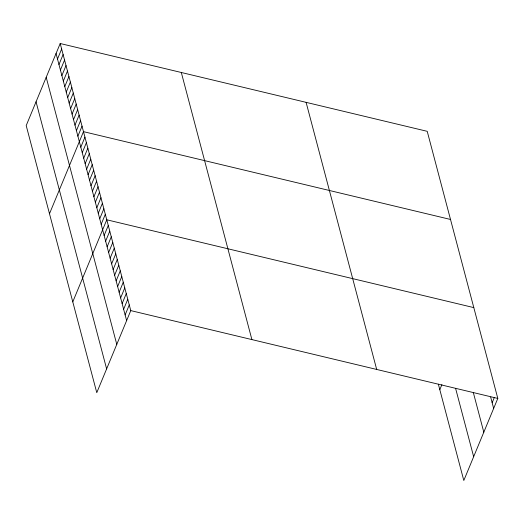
<?xml version="1.0" encoding="UTF-8"?>
<svg xmlns="http://www.w3.org/2000/svg" width="524" height="524" viewBox="0 0 524 524"><rect width="100%" height="100%" fill="white"/><g stroke="black" fill="none" stroke-linecap="round" stroke-linejoin="round"><path stroke-width="0.79" d="M60.195 43.512L26.2 125.577L96.776 392.673L130.771 310.608L60.195 43.512L427.224 131.328L497.8 398.423L463.806 480.488L438.352 384.171M57.509 59.022L61.649 49.02M58.963 64.531L63.103 54.529M60.417 70.039L64.563 60.037M61.871 75.548L66.017 65.546M63.332 81.056L67.472 71.054M64.786 86.565L68.926 76.563M66.24 92.073L70.386 82.072M67.694 97.582L71.84 87.58M69.155 103.09L73.295 93.089M70.609 108.599L74.749 98.597M72.063 114.108L76.209 104.106M73.517 119.616L77.663 109.614M74.978 125.125L79.117 115.123M76.432 130.633L80.572 120.631M77.886 136.148L82.032 126.14M49.492 213.72L83.486 131.648L450.516 219.464M80.801 147.165L84.94 137.164M82.255 152.674L86.395 142.672M83.709 158.183L87.855 148.181M85.163 163.691L89.309 153.689M86.617 169.2L90.763 159.198M88.078 174.708L92.217 164.706M89.532 180.217L93.678 170.215M90.986 185.725L95.132 175.723M92.44 191.234L96.586 181.232M93.901 196.742L98.04 186.741M95.355 202.251L99.495 192.249M96.809 207.759L100.955 197.758M98.263 213.268L102.409 203.266M99.724 218.777L103.863 208.775M101.178 224.285L105.317 214.283M72.784 301.863L106.778 219.792L473.801 307.608M104.132 235.472L108.278 225.471M105.632 241.145L109.778 231.143M107.132 246.824L111.278 236.822M108.632 252.496L112.778 242.494M110.132 258.175L114.278 248.173M111.632 263.847L115.778 253.845M113.132 269.526L117.271 259.524M114.632 275.205L118.771 265.196M116.132 280.877L120.271 270.875M117.631 286.556L121.771 276.554M119.131 292.228L123.271 282.226M120.631 297.907L124.771 287.905M122.131 303.579L126.271 293.578M123.631 309.258L127.771 299.256M125.131 314.931L129.271 304.929M439.806 389.679L441.896 384.636M492.154 402.746L494.23 397.749M130.771 310.608L497.8 398.423M490.661 397.074L493.654 408.425M473.31 392.476L483.809 432.208M455.657 388.598L473.657 456.705M306.101 102.344L376.684 369.44M181.311 72.489L251.893 339.585M56.048 53.514L126.631 320.609M46.197 77.297L116.78 344.392M36.051 101.8L106.627 368.896"/></g></svg>
